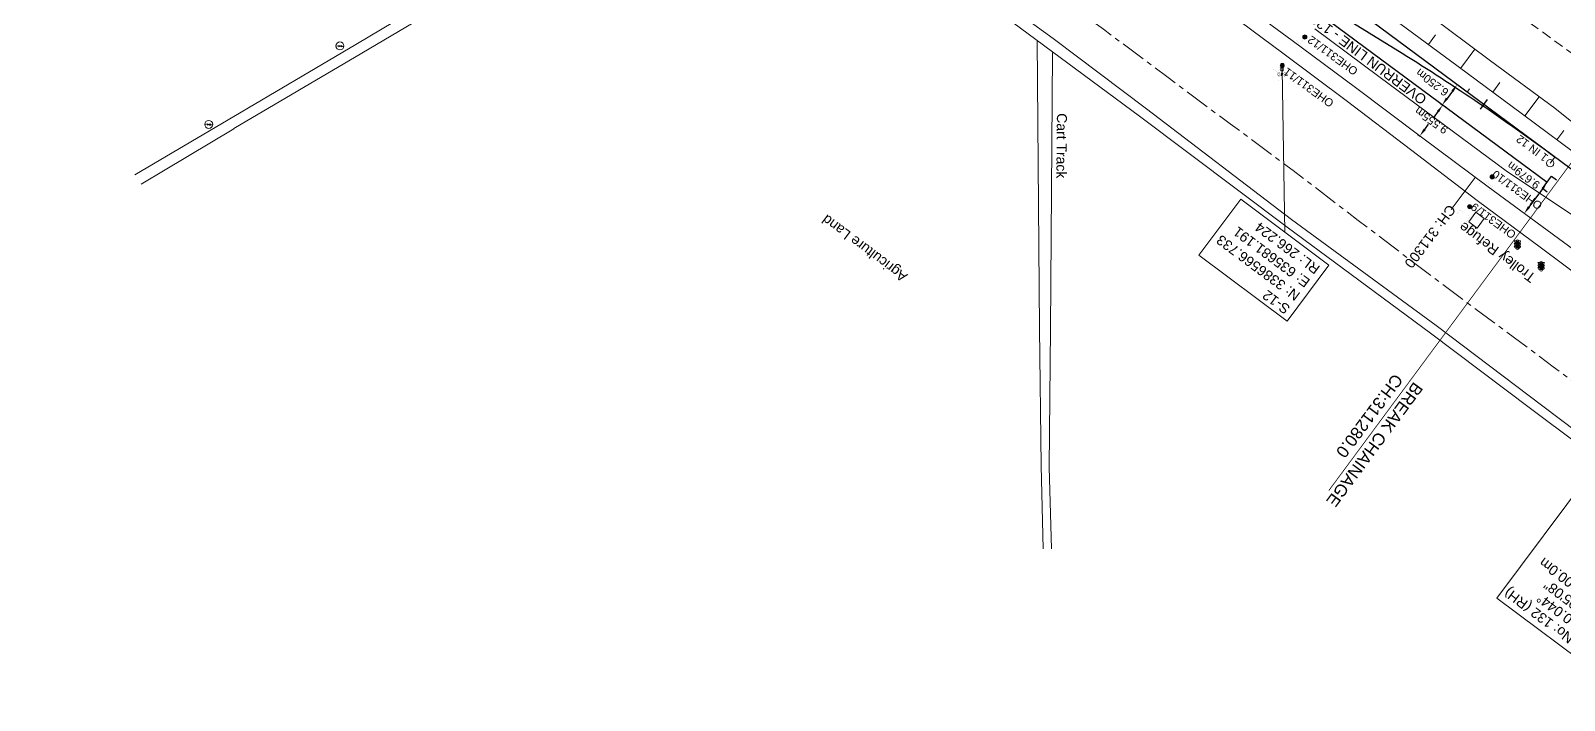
# Model space of a CAD drawing. Header units: metres. Extents: x 628798 to 649928, y 3375999 to 3390963.
# Drawn here: x 635368.5 to 635751.7, y 3386409 to 3386576.4 of the extents above; entities that cross this region are included whole.
import ezdxf
from ezdxf.enums import TextEntityAlignment as Align

# ---------------------------------------------------------------- set-up
doc = ezdxf.new("R2010")
doc.units = ezdxf.units.M
doc.header["$MEASUREMENT"] = 0
doc.header["$PDSIZE"] = 5
for name, pattern in [('CENTER', [2, 1.25, -0.25, 0.25, -0.25]), ('CENTER2', [1.125, 0.75, -0.125, 0.125, -0.125]), ('DASHED', [0.75, 0.5, -0.25]), ('PHANTOM2', [1.25, 0.625, -0.125, 0.125, -0.125, 0.125, -0.125])]:
    doc.linetypes.add(name, pattern=pattern)
doc.layers.get('Defpoints').update_dxf_attribs({"lineweight": 0})
for name, color, linetype, lineweight in [('C-ALIG-DG-LINE', 1, 'CENTER2', 70), ('C-ALIG-LABL-DG', 1, 'Continuous', 25), ('Cart Track', 34, 'Continuous', 0), ('DFCCIL TRACK', 1, 'Continuous', 0), ('Electric Pole', 251, 'Continuous', 0), ('Existing Chainage', 7, 'Continuous', 0), ('Existing IR Track', 143, 'Continuous', 0), ('Existing Railway Boundary', 7, 'CENTER', 0), ('GPS', 251, 'Continuous', 0), ('grid', 251, 'Continuous', 0), ('MATCH LINE', 7, 'Continuous', 0), ('OHE MAST', 8, 'Continuous', 0), ('Proposed Chainage', 10, 'Continuous', 0), ('Proposed Curve_Details', 10, 'Continuous', 0), ('PROPOSED DFCC TOE LINE', 239, 'Continuous', 0), ('PROPOSED DFCC TOE SLOPES', 239, 'Continuous', 0), ('PROPOSED FORMATION LINE - PLAN', 187, 'Continuous', 0), ('Side Details', 251, 'Continuous', 0), ('Sign Board', 251, 'Continuous', 0), ('Subroad Edge', 34, 'Continuous', 0), ('Text', 251, 'Continuous', 0), ('TOPOSTYLEREMARK', 251, 'Continuous', 0), ('Trolley Stand', 251, 'Continuous', 0)]:
    doc.layers.add(name, color=color, linetype=linetype, lineweight=lineweight)
for name, color, linetype in [('Dimension', 10, 'Continuous'), ("NEW SIRHINDH STN. SRJ's", 10, 'Continuous'), ('Road', 1, 'Continuous')]:
    doc.layers.add(name, color=color, linetype=linetype)
doc.styles.add('ARIAL', font='arial.ttf')
doc.styles.get("Standard").update_dxf_attribs({"font": 'arial.ttf'})
doc.styles.add('street name', font='tahoma.ttf', dxfattribs={"height": 2})
doc.styles.add('Style-Arial', font='arial.ttf')
doc.styles.add('Text', font='arial.ttf', dxfattribs={"height": 2})
doc.dimstyles.get("Standard").update_dxf_attribs({"dimtxt": 2.5, "dimasz": 2.5, "dimexe": 0.18, "dimexo": 0.0625, "dimgap": 0.09, "dimtad": 0, "dimtih": 1, "dimtoh": 1, "dimdec": 3, "dimzin": 0, "dimdsep": 46, "dimtxsty": 'Standard', "dimcen": 0.09, "dimadec": 0, "dimazin": 0, "dimtfac": 1, "dimtdec": 3, "dimtofl": 0, "dimtmove": 0, "dimatfit": 3, "dimfxl": 1, "dimtolj": 1, "dimtzin": 0, "dimarcsym": 0})

# ---------------------------------------------------------------- blocks, each defined once
blk = doc.blocks.new('EP')
blk.add_hatch(color=8).paths.add_polyline_path([(0.31, -0.24), (0.31, 0), (-0.31, -0.19), (-0.31, 0.07), (-0.93, -0.01), (-0.21, 0.16), (-0.21, -0.05), (0.43, 0.15), (0.41, -0.1), (0.94, -0.01)])
at = {"color": 8}
for p, q in [((-0.93, -0.01), (-0.21, 0.16)), ((-0.31, 0.07), (-0.93, -0.01)), ((-0.31, -0.19), (-0.31, 0.07)), ((0.31, 0), (-0.31, -0.19)), ((-0.21, 0.16), (-0.21, -0.05)), ((-0.21, -0.05), (0.43, 0.15)), ((0.31, -0.24), (0.31, 0)), ((0.43, 0.15), (0.41, -0.1)), ((0.94, -0.01), (0.31, -0.24)), ((0.41, -0.1), (0.94, -0.01))]:
    blk.add_line(p, q, dxfattribs=at)
blk.add_circle((0, 0), 1, dxfattribs=at)
blk = doc.blocks.new('SIG')
for color, points in [(1, [(-0.22, 0.42, 0.180295), (-0.01, 0.33, -0.00255), (0.01, 0.33, -0.00255), (0.02, 0.33, 0.180295), (0.23, 0.42, -0.002654), (0.25, 0.44, 0.184495), (0.33, 0.65, 1.000001), (-0.32, 0.65, 0.184495), (-0.24, 0.44, -0.002654)]), (2, [(0.23, -0.23, -0.002654), (0.25, -0.21, 0.184495), (0.33, 0.01, 1.000001), (-0.32, 0.01, 0.184495), (-0.24, -0.21, -0.002654), (-0.22, -0.23, 0.180295), (-0.01, -0.32, -0.00255), (0.01, -0.32, -0.00255), (0.02, -0.32, 0.180295)]), (3, [(0.23, -0.88, -0.002654), (0.25, -0.86, 0.184495), (0.33, -0.64, 1.000001), (-0.32, -0.64, 0.184495), (-0.24, -0.86, -0.002654), (-0.22, -0.88, 0.395599)])]:
    blk.add_hatch(color=color).paths.add_polyline_path(points)
for p, q in [((-0.31, 0.98), (-0.32, -0.9)), ((0.33, -0.9), (0.32, 0.98))]:
    blk.add_line(p, q)
at = {"flags": 128}
for points in [[(-0.31, 0.98), (-0.81, 0.98, 0.198758), (-0.42, 0.41, 0.003814), (-0.31, 0.39)], [(-0.31, 0.33), (-0.81, 0.33, 0.198758), (-0.42, -0.23, 0.003727), (-0.32, -0.26)], [(0.32, 0.98), (0.82, 0.98, -0.198758), (0.44, 0.41, -0.003814), (0.32, 0.39)], [(0.32, 0.33), (0.82, 0.33, -0.198758), (0.44, -0.23, -0.003727), (0.33, -0.26)], [(-0.32, -0.32), (-0.81, -0.32, 0.198758), (-0.42, -0.88, 0.003639), (-0.32, -0.9)], [(0.33, -0.32), (0.82, -0.32, -0.198758), (0.44, -0.88, -0.003639), (0.33, -0.9)]]:
    blk.add_lwpolyline(points, format="xyb", dxfattribs=at)
for centre, radius, start, end in [((0.01, 0.91), 0.324, 12.4049, 167.5951), ((0.01, 0.81), 0.357, 27.7578, 152.2422), ((0.01, -0.9), 0.324, 181.4572, 358.5428)]:
    blk.add_arc(centre, radius, start, end)
blk = doc.blocks.new('OHE MAST')
h = blk.add_hatch(color=256)
edge = h.paths.add_edge_path()
edge.add_arc((0, 0), 0.514, 0, 360)
at = {"const_width": 0.01, "flags": 128}
for points in [[(1.5, 3.5), (1.5, 2), (-1.5, 2), (-1.5, 3.5)], [(0, 2), (0, 0)]]:
    blk.add_lwpolyline(points, dxfattribs=at)
blk.add_circle((0, 0), 0.514)
blk = doc.blocks.new('GPS')
at = {"const_width": 0.0279, "flags": 128}
blk.add_lwpolyline([(0.56, -0.56), (-0.56, -0.56), (-0.56, 0.56), (0.56, 0.56), (0.56, -0.56)], close=True, dxfattribs=at)
at = {"flags": 128}
blk.add_lwpolyline([(0.33, -0.33), (-0.33, -0.33), (-0.33, 0.33), (0.33, 0.33), (0.33, -0.33)], close=True, dxfattribs=at)
at = {"style": 'street name'}
blk.add_text('GPS', height=0.868, dxfattribs=at).set_placement((-1.16, -1.69, -111.29))
blk = doc.blocks.new('*D80')
at = {"layer": 'Defpoints', "color": 0, "transparency": 16777216}
for p in [(635726.2, 3386561.97), (635721.24, 3386557.87), (635722.48, 3386556.95)]:
    blk.add_point(p, dxfattribs=at)
at = {"layer": 'Dimension', "color": 0, "lineweight": -2, "transparency": 16777216}
for p, q in [((635726.1, 3386562.05), (635724.86, 3386562.97)), ((635723.77, 3386561.29), (635722.43, 3386559.48)), ((635722.38, 3386557.03), (635721.14, 3386557.95))]:
    blk.add_line(p, q, dxfattribs=at)
at = {"layer": 'Dimension', "color": 0, "transparency": 16777216}
for points in [[(635722.16, 3386559.68), (635722.7, 3386559.28), (635721.24, 3386557.87)], [(635723.5, 3386561.48), (635724.04, 3386561.09), (635724.96, 3386562.89)]]:
    blk.add_solid(points, dxfattribs=at)
at = {"layer": 'Dimension', "color": 0, "lineweight": 18, "transparency": 16777216, "insert": (635718.74, 3386563.46), "char_height": 2, "attachment_point": 5, "rotation": 143, "style": 'ARIAL'}
blk.add_mtext('\\A1;6.250m', dxfattribs=at)
blk = doc.blocks.new('TerminatorOpen_0.5')
at = {"color": 0, "linetype": 'ByBlock', "lineweight": -2}
for q in [(-1, 0.25), (-1, 0), (-1, -0.25)]:
    blk.add_line((0, 0), q, dxfattribs=at)
blk = doc.blocks.new('srj_s')
at = {"layer": "NEW SIRHINDH STN. SRJ's", "lineweight": 9, "flags": 128}
blk.add_lwpolyline([(-2811.06, 36.7), (-2810.93, 38.61)], dxfattribs=at)
at = {"layer": "NEW SIRHINDH STN. SRJ's", "linetype": 'Continuous', "lineweight": 9}
blk.add_circle((-2811.06, 36.7), 0.918, dxfattribs=at)
blk = doc.blocks.new('*D81')
at = {"layer": 'Defpoints', "color": 0, "transparency": 16777216}
for p in [(635720.74, 3386558.24), (635721.35, 3386557.79), (635715.05, 3386550.56)]:
    blk.add_point(p, dxfattribs=at)
at = {"layer": 'Dimension', "color": 0, "lineweight": -2, "transparency": 16777216}
for p, q in [((635720.15, 3386556.19), (635719.18, 3386554.88)), ((635720.84, 3386558.17), (635721.45, 3386557.72)), ((635716.85, 3386551.72), (635717.82, 3386553.03)), ((635715.15, 3386550.49), (635715.76, 3386550.04))]:
    blk.add_line(p, q, dxfattribs=at)
at = {"layer": 'Dimension', "color": 0, "transparency": 16777216}
for points in [[(635720.42, 3386555.99), (635719.89, 3386556.38), (635721.35, 3386557.79)], [(635717.11, 3386551.52), (635716.58, 3386551.92), (635715.66, 3386550.12)]]:
    blk.add_solid(points, dxfattribs=at)
at = {"layer": 'Dimension', "color": 0, "lineweight": 18, "transparency": 16777216, "insert": (635718.5, 3386553.95), "char_height": 2, "attachment_point": 5, "rotation": 144.6583, "style": 'ARIAL'}
blk.add_mtext('\\A1;9.555m', dxfattribs=at)
blk = doc.blocks.new('Tick Hor')
blk.add_lwpolyline([(-0.5, 0), (0.5, 0)])
blk = doc.blocks.new('*D83')
at = {"layer": 'Defpoints', "color": 0, "transparency": 16777216}
for p in [(635720.74, 3386558.24), (635721.35, 3386557.79), (635715.05, 3386550.56)]:
    blk.add_point(p, dxfattribs=at)
at = {"layer": 'Dimension', "color": 0, "lineweight": -2, "transparency": 16777216}
for p, q in [((635720.15, 3386556.19), (635719.18, 3386554.88)), ((635720.84, 3386558.17), (635721.45, 3386557.72)), ((635716.85, 3386551.72), (635717.82, 3386553.03)), ((635715.15, 3386550.49), (635715.76, 3386550.04))]:
    blk.add_line(p, q, dxfattribs=at)
at = {"layer": 'Dimension', "color": 0, "transparency": 16777216}
for points in [[(635720.42, 3386555.99), (635719.89, 3386556.38), (635721.35, 3386557.79)], [(635717.11, 3386551.52), (635716.58, 3386551.92), (635715.66, 3386550.12)]]:
    blk.add_solid(points, dxfattribs=at)
at = {"layer": 'Dimension', "color": 0, "lineweight": 18, "transparency": 16777216, "insert": (635718.5, 3386553.95), "char_height": 2, "attachment_point": 5, "rotation": 144.6583, "style": 'ARIAL'}
blk.add_mtext('\\A1;9.555m', dxfattribs=at)
blk = doc.blocks.new('*D84')
at = {"layer": 'Defpoints', "color": 0, "transparency": 16777216}
for p in [(635747.46, 3386538.5), (635741.74, 3386530.7), (635741.74, 3386530.7)]:
    blk.add_point(p, dxfattribs=at)
at = {"layer": 'Dimension', "color": 0, "lineweight": -2, "transparency": 16777216}
blk.add_line((635746.28, 3386536.89), (635742.92, 3386532.31), dxfattribs=at)
at = {"layer": 'Dimension', "color": 0, "transparency": 16777216}
for points in [[(635746.01, 3386537.08), (635746.55, 3386536.69), (635747.46, 3386538.5)], [(635742.65, 3386532.51), (635743.19, 3386532.11), (635741.74, 3386530.7)]]:
    blk.add_solid(points, dxfattribs=at)
at = {"layer": 'Dimension', "color": 0, "lineweight": 18, "transparency": 16777216, "insert": (635741.55, 3386540.26), "char_height": 2, "attachment_point": 5, "rotation": 143, "style": 'ARIAL'}
blk.add_mtext('\\A1;9.679m', dxfattribs=at)

msp = doc.modelspace()

# ---------------------------------------------------------------- linework, layer by layer
at = {"layer": 'C-ALIG-DG-LINE', "color": 1, "linetype": 'Continuous', "lineweight": 30, "flags": 128}
msp.add_lwpolyline([(635753.4341, 3386541.7847), (635026.5944, 3387080.6006)], dxfattribs=at)
at = {"layer": 'Cart Track', "flags": 128}
for points in [[(635619.9846, 3386574.0705), (635620.6203, 3386501.9262), (635621.0206, 3386467.598), (635621.5199, 3386446.8367)], [(635623.5409, 3386446.8477), (635623.0364, 3386467.248), (635623.3563, 3386501.8018), (635623.8049, 3386570.8736)]]:
    msp.add_lwpolyline(points, dxfattribs=at)
at = {"layer": 'DFCCIL TRACK', "color": 1, "lineweight": 30}
msp.add_line((635747.4309, 3386538.4549), (635060.6213, 3387047.596), dxfattribs=at)
at = {"layer": 'DFCCIL TRACK', "color": 1, "lineweight": 30, "flags": 128}
msp.add_lwpolyline([(635749.3615, 3386544.8038, 0.02078913), (635711.1923, 3386570.7126), (635686.4664, 3386586.0352, -0.02078909), (635648.2973, 3386611.944)], format="xyb", dxfattribs=at)
msp.add_lwpolyline([(635747.4932, 3386536.0202), (635746.2882, 3386536.9135), (635748.5822, 3386540.008), (635749.7872, 3386539.1147)], dxfattribs=at)
at = {"layer": 'Existing Chainage', "linetype": 'Continuous', "lineweight": 13, "flags": 128}
msp.add_lwpolyline([(635723.4834, 3386531.7414), (635729.483, 3386539.7417)], dxfattribs=at)
at = {"layer": 'Existing IR Track', "flags": 128}
for points in [[(635765.0358, 3386513.5917), (635732.6829, 3386537.342), (635716.065, 3386549.8044), (635699.5503, 3386562.19), (635683.7294, 3386573.937), (635665.9067, 3386587.1671), (635635.9522, 3386609.3424), (635621.4726, 3386620.1213), (635606.8366, 3386631.0167), (635575.2286, 3386654.5355), (635569.0304, 3386659.1291)], [(635762.131, 3386510.0268), (635746.0623, 3386521.9987), (635729.9885, 3386533.9747), (635713.6096, 3386546.4765), (635697.2254, 3386558.9823), (635681.3936, 3386570.7782), (635665.5438, 3386582.5874)]]:
    msp.add_lwpolyline(points, dxfattribs=at)
at = {"layer": 'Existing Railway Boundary', "ltscale": 5, "flags": 128}
msp.add_lwpolyline([(631983.38, 3389039.032), (631997.7807, 3389029.4226), (631998.0481, 3389028.4172), (632017.689, 3389013.381), (632054.7643, 3388986.9088), (632106.6339, 3388955.856), (632154.9467, 3388925.0992), (632230.8669, 3388875.9972), (632261.2753, 3388857.0709), (632290.5359, 3388840.2738), (632385.6616, 3388776.6365), (632400.5735, 3388766.5357), (632397.5375, 3388762.1235), (632395.5364, 3388759.1088), (632389.2973, 3388750.367), (632386.7075, 3388746.9674), (632380.0799, 3388739.4039), (632361.8258, 3388715.063), (632365.1364, 3388712.5802), (632373.8273, 3388706.8724), (632388.4278, 3388697.2834), (632403.5607, 3388687.3436), (632418.7904, 3388677.3402), (632434.5002, 3388667.0345), (632450.2517, 3388656.7014), (632466.7864, 3388645.8571), (632483.3195, 3388635.0137), (632501.7611, 3388622.9148), (632520.2525, 3388610.7831), (632536.8197, 3388599.9238), (632553.3588, 3388589.0829), (632565.8495, 3388580.885), (632578.4671, 3388572.604), (632596.9196, 3388560.5289), (632615.4939, 3388548.3741), (632635.6038, 3388535.295), (632652.8405, 3388523.9973), (632669.9946, 3388512.743), (632686.4084, 3388501.9869), (632696.8068, 3388495.1588), (632732.8678, 3388550.0585), (632815.552, 3388494.313), (632865.8266, 3388462.6693), (632954.7858, 3388408.1832), (633025.1519, 3388369.9037), (633056.7277, 3388353.8904), (633065.1399, 3388349.0145), (633088.5914, 3388328.9973), (633152.5885, 3388273.22), (633202.5468, 3388242.3953), (633264.4413, 3388204.6969), (633318.529, 3388171.7998), (633353.1394, 3388148.7029), (633406.9301, 3388112.3266), (633420.502, 3388103.4378), (633436.8123, 3388092.7008), (633466.2362, 3388073.356), (633479.8402, 3388064.4269), (633497.3225, 3388052.9837), (633514.7073, 3388041.6043), (633531.7969, 3388030.3277), (633546.129, 3388020.9518), (633562.4852, 3388010.2117), (633576.5949, 3388000.9466), (633594.4174, 3387989.2137), (633606.8568, 3387981.0241), (633607.7091, 3387982.3188), (633610.8424, 3387980.256), (633626.8506, 3387969.7582), (633642.9494, 3387959.201), (633660.1619, 3387947.8844), (633677.4438, 3387936.5221), (633693.0899, 3387926.2037), (633708.7685, 3387915.8637), (633726.0343, 3387904.4973), (633743.3468, 3387893.1002), (633758.2779, 3387883.3197), (633773.1647, 3387873.5681), (633789.2894, 3387862.9617), (633805.4356, 3387852.3412), (633820.4764, 3387842.4668), (633835.4704, 3387832.6232), (633852.0416, 3387821.7432), (633886.4734, 3387799.1411), (633904.4207, 3387787.3621), (633919.3393, 3387777.5707), (633934.3023, 3387767.7502), (633949.6629, 3387757.6969), (633964.9235, 3387747.7091), (633980.0551, 3387737.7098), (633995.2041, 3387727.6988), (634012.3387, 3387716.4289), (634029.3333, 3387705.2512), (634045.5362, 3387694.5849), (634061.6293, 3387683.9862), (634078.9907, 3387672.5929), (634096.3149, 3387661.224), (634113.1506, 3387650.1721), (634130.0059, 3387639.1072), (634145.8823, 3387628.6414), (634161.8963, 3387618.085), (634177.8703, 3387607.6107), (634193.7633, 3387597.1895), (634209.9993, 3387586.506), (634226.097, 3387575.9134), (634243.1652, 3387564.6955), (634260.1615, 3387553.5249), (634275.6177, 3387543.3646), (634291.1318, 3387533.1662), (634296.8083, 3387529.4449), (634291.9143, 3387522.0113), (634301.9583, 3387515.4268), (634317.7028, 3387505.1053), (634344.1271, 3387487.7818), (634370.6963, 3387470.3636), (634386.1901, 3387460.3813), (634401.9429, 3387450.229), (634426.4972, 3387434.0857), (634451.3792, 3387417.727), (634475.9114, 3387401.5928), (634500.3759, 3387385.5031), (634523.6732, 3387370.1555), (634547.0997, 3387354.7227), (634564.8006, 3387343.068), (634582.571, 3387331.3674), (634601.3879, 3387318.9723), (634620.2858, 3387306.5238), (634639.3106, 3387294.0156), (634658.1243, 3387281.6461), (634679.4814, 3387267.2836), (634702.026, 3387254.0413), (634712.9167, 3387246.4104), (634726.0042, 3387238.4627), (634737.8854, 3387230.0656), (634750.9438, 3387221.7267), (634764.9008, 3387212.4131), (634775.612, 3387204.6159), (634789.3703, 3387195.959), (634801.4607, 3387188.869), (634814.7172, 3387180.8194), (634815.4987, 3387180.2694), (634827.9598, 3387171.3498), (634840.5994, 3387164.128), (634854.2176, 3387155.5292), (634871.8787, 3387143.9515), (634877.6173, 3387139.7695), (634887.5373, 3387132.4757), (634902.4262, 3387121.5277), (634921.3448, 3387107.4791), (634940.6674, 3387093.1306), (634962.2421, 3387077.0753), (634984.1126, 3387060.8), (635000.5185, 3387048.6195), (635017.0238, 3387036.3652), (635035.7455, 3387022.426), (635054.4369, 3387008.5092), (635082.1937, 3386987.9155), (635109.8573, 3386967.3911), (635134.2436, 3386949.2611), (635158.5309, 3386931.2047), (635180.7563, 3386914.7058), (635202.7867, 3386898.3516), (635206.1213, 3386895.8016), (635211.1242, 3386892.0437), (635230.1367, 3386877.9281), (635249.207, 3386863.7701), (635270.9723, 3386847.61), (635292.819, 3386831.3895), (635313.1117, 3386816.3456), (635333.3618, 3386801.3334), (635352.372, 3386787.2182), (635371.5331, 3386772.9909), (635390.4616, 3386758.9197), (635409.8226, 3386744.527), (635427.2062, 3386731.6093), (635445.0434, 3386718.3546), (635461.6171, 3386706.0794), (635478.4695, 3386693.5976), (635493.4196, 3386682.4884), (635508.6023, 3386671.2062), (635518.0063, 3386664.2196), (635527.5618, 3386657.1206), (635543.461, 3386645.2907), (635559.7145, 3386633.1978), (635591.676, 3386610.2688), (635606.0755, 3386599.5015), (635620.6466, 3386588.6057), (635636.5434, 3386576.7606), (635652.3995, 3386564.9458), (635668.2493, 3386553.1365), (635683.9787, 3386541.4169), (635700.2614, 3386528.9886), (635716.7419, 3386516.4094), (635732.9183, 3386504.3569), (635749.0007, 3386492.3748), (635764.9276, 3386480.5277), (635780.91, 3386468.6394), (635796.8963, 3386456.7694), (635812.8908, 3386444.8934), (635829.3631, 3386432.6938), (635845.7912, 3386420.527), (635861.6814, 3386408.7334), (635877.6317, 3386396.8953), (635893.2055, 3386385.3425), (635908.8769, 3386373.7174), (635925.058, 3386361.6972), (635941.2668, 3386349.6564), (635954.6645, 3386339.6926)], dxfattribs=at)
at = {"layer": 'grid', "linetype": 'Continuous', "flags": 128}
for points in [[(635740.1205, 3386522.3805), (635739.5306, 3386522.8128), (635739.9058, 3386523.3948), (635740.4957, 3386522.9625), (635740.1205, 3386522.3805)], [(635745.8659, 3386516.9397), (635745.3657, 3386517.2558), (635746.0623, 3386518.013), (635746.5625, 3386517.6969), (635745.8659, 3386516.9397)]]:
    msp.add_lwpolyline(points, close=True, dxfattribs=at)
for points in [[(635740.1205, 3386522.3805), (635739.9058, 3386523.3948)], [(635745.8659, 3386516.9397), (635746.0623, 3386518.013)]]:
    msp.add_lwpolyline(points, dxfattribs=at)
at = {"layer": 'MATCH LINE', "linetype": 'PHANTOM2', "ltscale": 15, "const_width": 0.2}
msp.add_lwpolyline([(635769.0339, 3386564.4122), (635692.8761, 3386461.4014)], dxfattribs=at)
at = {"layer": "NEW SIRHINDH STN. SRJ's", "lineweight": 25, "flags": 128}
msp.add_lwpolyline([(635749.3615, 3386544.8038, 0.02078913), (635711.1923, 3386570.7126), (635686.4664, 3386586.0352, -0.02078909), (635648.2973, 3386611.944)], format="xyb", dxfattribs=at)
at = {"layer": 'Proposed Chainage', "linetype": 'Continuous', "lineweight": 0, "flags": 128}
msp.add_lwpolyline([(635728.0568, 3386561.8739), (635727.4461, 3386561.05)], dxfattribs=at)
at = {"layer": 'Proposed Curve_Details', "lineweight": 15}
msp.add_lwpolyline([(635784.2068, 3386446.4944), (635760.762, 3386415.1352), (635734.8423, 3386434.4736), (635758.2871, 3386465.8328)], close=True, dxfattribs=at)
at = {"layer": 'PROPOSED DFCC TOE LINE', "lineweight": 0, "flags": 128}
msp.add_lwpolyline([(635555.5787, 3386698.9406), (635555.7317, 3386698.8368), (635570.731, 3386685.4864), (635585.35, 3386671.623), (635603.0915, 3386661.9717), (635619.4127, 3386650.4044), (635636.3735, 3386639.7), (635653.1539, 3386628.7522), (635669.0561, 3386616.6198), (635684.7357, 3386604.187), (635701.3494, 3386593.0143), (635717.2276, 3386580.8495), (635733.2777, 3386568.9166), (635749.3509, 3386557.0148), (635764.9696, 3386544.4999)], dxfattribs=at)
at = {"layer": 'PROPOSED DFCC TOE SLOPES', "flags": 128}
for points in [[(635717.7764, 3386572.9483), (635719.5521, 3386575.3436)], [(635725.8097, 3386566.993), (635729.3826, 3386571.8126)], [(635733.8431, 3386561.0377), (635735.6135, 3386563.4259)], [(635741.8765, 3386555.0825), (635745.4501, 3386559.9032)], [(635749.9099, 3386549.1273), (635751.625, 3386551.4409)]]:
    msp.add_lwpolyline(points, dxfattribs=at)
at = {"layer": 'PROPOSED FORMATION LINE - PLAN', "lineweight": 0, "flags": 128}
for points in [[(635851.5492, 3386473.8933), (635837.6714, 3386484.149), (635821.5875, 3386496.036), (635805.4898, 3386507.9431), (635789.3622, 3386519.884), (635773.2917, 3386531.7949), (635757.2249, 3386543.7047), (635741.288, 3386555.5187), (635725.222, 3386567.4287), (635709.094, 3386579.3847), (635693.0261, 3386591.2966), (635676.9429, 3386603.2187), (635660.876, 3386615.1297), (635644.8429, 3386627.0147), (635628.776, 3386638.9257), (635612.707, 3386650.8377), (635596.64, 3386662.7487), (635580.5489, 3386674.6767)], [(635754.4613, 3386529.8535), (635737.5576, 3386541.1061), (635721.4908, 3386553.0166), (635705.4241, 3386564.9271), (635689.3574, 3386576.8376)]]:
    msp.add_lwpolyline(points, dxfattribs=at)
at = {"layer": 'Road', "linetype": 'DASHED', "lineweight": 13, "ltscale": 5, "flags": 128}
msp.add_lwpolyline([(636621.3175, 3385917.7503), (636301.0039, 3386158.5436, 0.06736498), (636254.6237, 3386184.4921), (636254.057, 3386184.7156, -0.06810955), (636206.3211, 3386211.5156), (636186.3874, 3386226.5933), (636158.3051, 3386247.8345, -0.05464124), (636126.3203, 3386278.0375), (636116.5124, 3386289.5675, 0.0535042), (636085.8371, 3386318.6658), (635785.5256, 3386547.9676, 0.01298241), (635772.9832, 3386557.0387), (635770.251, 3386558.9087, -0.00741719), (635758.0901, 3386567.4994), (635719.7623, 3386595.4363, -0.02215078), (635705.7954, 3386606.5963), (635696.2487, 3386614.9432, 0.01359538), (635683.7601, 3386625.2768), (635663.1472, 3386641.4094)], format="xyb", dxfattribs=at)
at = {"layer": 'Subroad Edge', "flags": 128}
for points in [[(635394.4502, 3386540.406), (635417.8343, 3386554.12), (635449.679, 3386572.9445), (635485.267, 3386594.2031), (635511.5179, 3386609.5626), (635533.3527, 3386622.6623), (635546.9554, 3386631.7963), (635554.0417, 3386640.0256), (635555.613, 3386642.7158), (635558.6925, 3386647.5592), (635560.3999, 3386646.3443), (635575.0223, 3386666.4428), (635567.5072, 3386672.1457)], [(635553.7614, 3386631.8398), (635554.7963, 3386627.7762), (635579.5565, 3386606.8014), (635599.532, 3386592.2851), (635624.0328, 3386574.4345), (635647.3127, 3386556.9044), (635683.5494, 3386529.2297), (635719.7267, 3386502.656)], [(635396.0539, 3386538.0162), (635419.2571, 3386551.8652), (635419.2481, 3386551.9252), (635451.2149, 3386570.7927), (635486.4977, 3386591.7095), (635513.1617, 3386607.1617), (635534.9392, 3386619.8635), (635548.2524, 3386627.9876), (635552.35, 3386625.2405)], [(635552.35, 3386625.2405), (635577.8404, 3386604.7693), (635597.957, 3386590.4069), (635645.5458, 3386555.0033), (635682.4454, 3386527.3023), (635718.2817, 3386500.7668)], [(635719.7267, 3386502.656), (635746.372, 3386482.555), (635780.3991, 3386456.8394), (635816.1402, 3386430.304), (635851.0571, 3386404.0315), (635882.6996, 3386380.3679), (635907.0377, 3386362.4426), (635907.4231, 3386362.2217), (635948.7136, 3386331.0958), (635984.265, 3386304.23), (636024.4311, 3386275.0252)], [(635718.2817, 3386500.7668), (635743.299, 3386481.9071), (635779.346, 3386454.8982), (635814.7039, 3386428.2397), (635849.7786, 3386401.9299), (635881.3188, 3386378.5644), (635905.7158, 3386360.578), (635906.0671, 3386360.3232), (635947.3655, 3386329.1363), (635982.9289, 3386302.2785), (636023.0419, 3386273.0428)]]:
    msp.add_lwpolyline(points, dxfattribs=at)
at = {"layer": 'TOPOSTYLEREMARK'}
msp.add_line((635681.191, 3386566.733), (635681.8864, 3386526.0463), dxfattribs=at)
at = {"layer": 'TOPOSTYLEREMARK', "linetype": 'Continuous', "flags": 128}
msp.add_lwpolyline([(635692.8951, 3386517.7924), (635682.4449, 3386503.7552), (635660.4276, 3386520.2631), (635670.8778, 3386534.3003), (635692.8951, 3386517.7924)], close=True, dxfattribs=at)
at = {"layer": 'Trolley Stand', "flags": 128}
msp.add_lwpolyline([(635729.9782, 3386527.0205), (635727.9142, 3386528.5979), (635729.6564, 3386531.0344), (635731.7204, 3386529.457), (635729.9782, 3386527.0205)], close=True, dxfattribs=at)

# ---------------------------------------------------------------- block references
at = {"color": 2, "lineweight": 0, "rotation": 327.2562618216625}
msp.add_blockref('srj_s', (638092.7475, 3384991.9436), dxfattribs=at)
msp.add_blockref('srj_s', (638092.7475, 3384991.9436), dxfattribs=at)
at = {"layer": 'C-ALIG-LABL-DG', "color": 1, "linetype": 'Continuous', "lineweight": 25, "xscale": 3.000000000000002, "yscale": 3.000000000000002, "zscale": 3.000000000000002, "rotation": 233.4499691134195}
msp.add_blockref('Tick Hor', (635731.5701, 3386557.9928), dxfattribs=at)
at = {"layer": 'Electric Pole'}
for p in [(635445.7488, 3386572.5905), (635412.9537, 3386552.9725)]:
    msp.add_blockref('EP', p, dxfattribs=at)
at = {"layer": 'GPS'}
msp.add_blockref('GPS', (635681.191, 3386566.733), dxfattribs=at)
at = {"layer": 'OHE MAST', "color": 2, "rotation": 143.3908318566117}
for p in [(635686.8899, 3386574.8459), (635681.253, 3386567.7162), (635733.7145, 3386539.8653), (635728.0898, 3386532.3897)]:
    msp.add_blockref('OHE MAST', p, dxfattribs=at)
at = {"layer": 'Sign Board', "linetype": 'Continuous', "xscale": 0.9997814889996552, "yscale": 0.9997814889996552, "zscale": 0.9997814889996552, "rotation": 359.870099273837}
for p in [(635740.0131, 3386522.8877), (635745.9641, 3386517.4764)]:
    msp.add_blockref('SIG', p, dxfattribs=at)

# ---------------------------------------------------------------- texts
at = {"layer": 'Cart Track', "style": 'Text'}
msp.add_text('Cart Track', height=2.5, rotation=269.469659, dxfattribs=at).set_placement((635624.9426, 3386555.795))
at = {"layer": 'Existing Chainage', "lineweight": 0, "insert": (635712.629, 3386517.5189), "char_height": 2.5, "attachment_point": 6, "rotation": 233.132373, "line_spacing_factor": 0.6, "style": 'Style-Arial'}
msp.add_mtext('CH: 311300', dxfattribs=at)
at = {"layer": 'Existing Chainage', "color": 7, "lineweight": 0, "insert": (635710.4225, 3386489.9988), "char_height": 3, "attachment_point": 4, "rotation": 233.333455, "line_spacing_factor": 0.6, "style": 'Style-Arial'}
msp.add_mtext('CH:311280.0', dxfattribs=at)
at = {"layer": 'MATCH LINE', "linetype": 'Continuous'}
msp.add_text('BREAK CHAINAGE ', height=3, rotation=233.623712, dxfattribs=at).set_placement((635714.1928, 3386488.7793))
at = {"layer": "NEW SIRHINDH STN. SRJ's", "style": 'ARIAL'}
for s, height, rotation, p in [('OVERRUN LINE - 123.40m ', 2.5, 143.187281, (635717.5996, 3386559.722)), ('1 IN 12', 2, 143.173855, (635747.8961, 3386545.0902)), ('1 IN 12', 2, 143.173855, (635747.8961, 3386545.0902))]:
    msp.add_text(s, height=height, rotation=rotation, dxfattribs=at).set_placement(p)
at = {"layer": 'OHE MAST'}
for s, p in [('OHE311/12', (635688.5552, 3386575.2926)), ('OHE311/11', (635682.5314, 3386567.2982)), ('OHE311/10', (635734.6266, 3386541.6663)), ('OHE311/9', (635729.3307, 3386533.5136))]:
    msp.add_text(s, height=2, rotation=144, dxfattribs=at).set_placement(p, align=Align.RIGHT)
at = {"layer": 'Proposed Curve_Details', "color": 1, "lineweight": 0, "insert": (635782.8655, 3386445.8603), "char_height": 2.5, "attachment_point": 7, "rotation": 143.141408, "line_spacing_factor": 0.9, "style": 'ARIAL'}
msp.add_mtext('Curve No: 132 (RH)\\PDegree: 0.044%%D\\PDelta:  0%%D05\'08"\\PRadius: 40000.0m\\PTTL: 39.912m\\PTRL: 20.0m\\PCCL: 39.825m\\PVmax: 100kmph\\PCa: 10.0mm\\PCd: -6.6mm', dxfattribs=at)
at = {"layer": 'Side Details'}
msp.add_text('Agriculture Land', height=2.5, rotation=143.165844, dxfattribs=at).set_placement((635587.7811, 3386515.3701))
at = {"layer": 'Text', "style": 'Text'}
msp.add_text('Trolley Refuge', height=2.5, rotation=143.463545, dxfattribs=at).set_placement((635744.8293, 3386515.2261))
at = {"layer": 'TOPOSTYLEREMARK', "linetype": 'Continuous', "insert": (635660.9769, 3386520.9413), "char_height": 2.5, "width": 52.300185, "attachment_point": 2, "rotation": 143.333645}
msp.add_mtext('\\pxql;S-12\\PN: 3386566.733\\PE: 635681.191\\PRL: 266.224', dxfattribs=at)

# ---------------------------------------------------------------- dimensions: what is measured, and where the dimension line sits
at = {"layer": 'Dimension', "color": 1, "lineweight": 18}
for base, p1, p2, angle, override, picture, middle in [((635721.2389, 3386557.8714), (635726.1987, 3386561.9747), (635722.4766, 3386556.9538), 233.449969, {"dimtxt": 2, "dimasz": 2, "dimexe": 0.125, "dimexo": 0.125, "dimgap": 0.125, "dimtad": 1, "dimtih": 0, "dimtoh": 0, "dimdec": 3, "dimzin": 3, "dimpost": 'm', "dimtxsty": 'ARIAL', "dimsah": 1, "dimadec": 4, "dimazin": 3, "dimtmove": 2, "dimatfit": 1, "dimldrblk": 'TerminatorOpen_0.5', "dimfrac": 2, "dimtzin": 11}, '*D80', (635718.741, 3386563.4615)), ((635741.7356, 3386530.6964), (635747.4635, 3386538.499), (635741.7356, 3386530.6964), 233.717626, {"dimtxt": 2, "dimasz": 2, "dimexe": 0.125, "dimexo": 0.125, "dimgap": 0.125, "dimtad": 1, "dimtih": 0, "dimtoh": 0, "dimzin": 3, "dimpost": 'm', "dimtxsty": 'ARIAL', "dimsah": 1, "dimadec": 4, "dimazin": 3, "dimtmove": 2, "dimatfit": 1, "dimldrblk": 'TerminatorOpen_0.5', "dimfrac": 2, "dimtzin": 11}, '*D84', (635741.5455, 3386540.2585))]:
    dim = msp.add_linear_dim(base=base, p1=p1, p2=p2, angle=angle, dimstyle='Standard', override=override, dxfattribs=at)
    dim.commit()
    dim.dimension.update_dxf_attribs({"geometry": picture, "text_midpoint": middle, "dimtype": 129, "text_rotation": 143})
for picture in ['*D81', '*D83']:
    dim = msp.add_aligned_dim(p1=(635715.0511, 3386550.5647), p2=(635720.7412, 3386558.2404), distance=-0.7522, dimstyle='Standard', override={"dimtxt": 2, "dimasz": 2, "dimexe": 0.125, "dimexo": 0.125, "dimgap": 0.125, "dimtad": 1, "dimtih": 0, "dimtoh": 0, "dimzin": 3, "dimpost": 'm', "dimtxsty": 'ARIAL', "dimsah": 1, "dimadec": 4, "dimazin": 3, "dimtmove": 2, "dimatfit": 1, "dimldrblk": 'TerminatorOpen_0.5', "dimfrac": 2, "dimtzin": 11}, dxfattribs=at)
    dim.commit()
    dim.dimension.update_dxf_attribs({"geometry": picture, "text_midpoint": (635718.5004, 3386553.9546), "text_rotation": 358})

doc.saveas('drawing.dxf')
